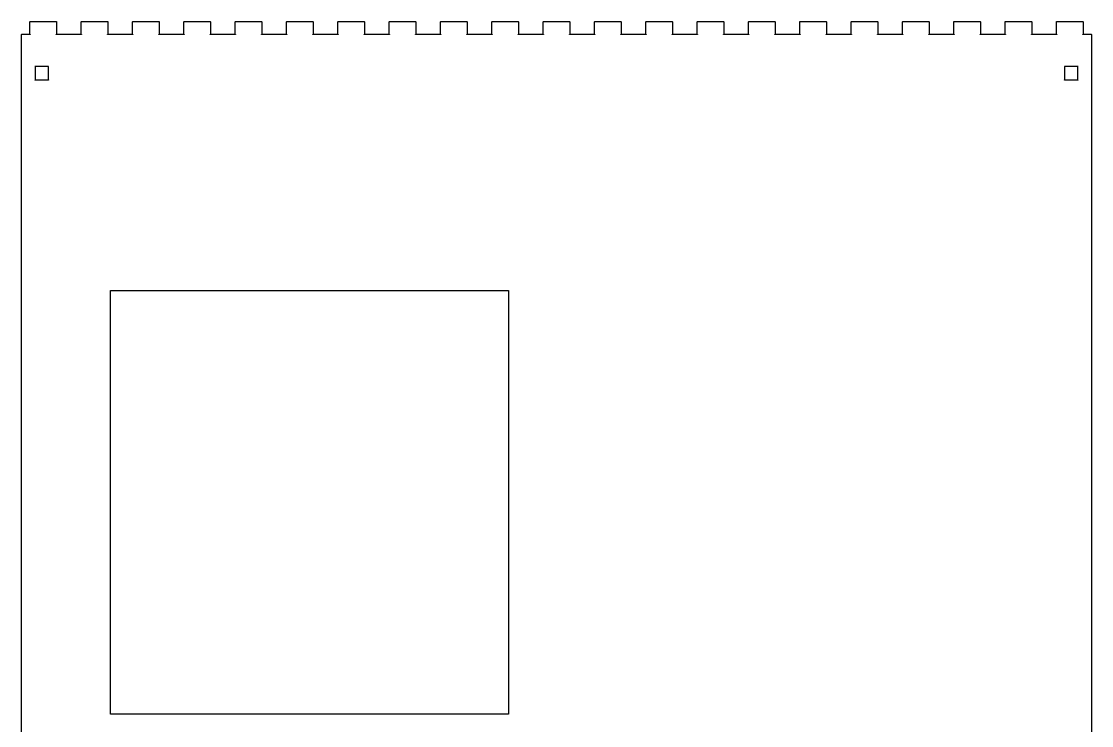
# Model space of a CAD drawing. Header units: millimetres. Extents: x -246 to 1649, y -181 to 287.
# Drawn here: x 786.1 to 1036.3, y 122.3 to 286.9 of the extents above; entities that cross this region are included whole.
import ezdxf

# ---------------------------------------------------------------- set-up
doc = ezdxf.new("R2010")
doc.units = ezdxf.units.MM
doc.header["$MEASUREMENT"] = 0
doc.layers.add('mlk v1_0', color=7, linetype='Continuous')
doc.layers.add('mlk v1_Sketch4', color=7, linetype='Continuous')

msp = doc.modelspace()

# ---------------------------------------------------------------- linework, layer by layer
at = {"layer": 'mlk v1_0'}
for p, q in [((788.098, 286.818), (788.13, 286.872)), ((788.098, 286.8), (788.098, 286.818)), ((788.098, 283.901), (788.098, 286.8)), ((788.13, 286.872), (788.183, 286.901)), ((788.183, 286.901), (788.201, 286.901)), ((788.201, 286.901), (794.202, 286.901)), ((794.202, 286.901), (794.216, 286.901)), ((794.216, 286.901), (794.272, 286.872)), ((794.272, 286.872), (794.3, 286.818)), ((794.3, 286.818), (794.3, 286.8)), ((794.3, 286.8), (794.3, 283.901)), ((800.1, 286.818), (800.128, 286.872)), ((800.1, 286.8), (800.1, 286.818)), ((800.1, 283.901), (800.1, 286.8)), ((800.128, 286.872), (800.181, 286.901)), ((800.181, 286.901), (800.199, 286.901)), ((800.199, 286.901), (806.2, 286.901)), ((806.2, 286.901), (806.217, 286.901)), ((806.217, 286.901), (806.27, 286.872)), ((806.27, 286.872), (806.298, 286.818)), ((806.298, 286.818), (806.298, 286.8)), ((806.298, 286.8), (806.298, 283.901)), ((812.102, 286.818), (812.13, 286.872)), ((812.102, 286.8), (812.102, 286.818)), ((812.102, 283.901), (812.102, 286.8)), ((812.13, 286.872), (812.183, 286.901)), ((812.183, 286.901), (812.2, 286.901)), ((812.2, 286.901), (818.201, 286.901)), ((818.201, 286.901), (818.219, 286.901)), ((818.219, 286.901), (818.272, 286.872)), ((818.272, 286.872), (818.3, 286.818)), ((818.3, 286.818), (818.3, 286.8)), ((818.3, 286.8), (818.3, 283.901)), ((824.099, 286.818), (824.128, 286.872)), ((824.099, 286.8), (824.099, 286.818)), ((824.099, 283.901), (824.099, 286.8)), ((824.128, 286.872), (824.184, 286.901)), ((824.184, 286.901), (824.202, 286.901)), ((824.202, 286.901), (830.199, 286.901)), ((830.199, 286.901), (830.217, 286.901)), ((830.217, 286.901), (830.27, 286.872)), ((830.27, 286.872), (830.301, 286.818)), ((830.301, 286.818), (830.301, 286.8)), ((830.301, 286.8), (830.301, 283.901)), ((836.101, 286.818), (836.129, 286.872)), ((836.101, 286.8), (836.101, 286.818)), ((836.101, 283.901), (836.101, 286.8)), ((836.129, 286.872), (836.182, 286.901)), ((836.182, 286.901), (836.2, 286.901)), ((836.2, 286.901), (842.201, 286.901)), ((842.201, 286.901), (842.218, 286.901)), ((842.218, 286.901), (842.271, 286.872)), ((842.271, 286.872), (842.299, 286.818)), ((842.299, 286.818), (842.299, 286.8)), ((842.299, 286.8), (842.299, 283.901)), ((848.099, 286.818), (848.127, 286.872)), ((848.099, 286.8), (848.099, 286.818)), ((848.099, 283.901), (848.099, 286.8)), ((848.127, 286.872), (848.184, 286.901)), ((848.184, 286.901), (848.201, 286.901)), ((848.201, 286.901), (854.202, 286.901)), ((854.202, 286.901), (854.216, 286.901)), ((854.216, 286.901), (854.269, 286.872)), ((854.269, 286.872), (854.301, 286.818)), ((854.301, 286.818), (854.301, 286.8)), ((854.301, 286.8), (854.301, 283.901)), ((860.1, 286.818), (860.129, 286.872)), ((860.1, 286.8), (860.1, 286.818)), ((860.1, 283.901), (860.1, 286.8)), ((860.129, 286.872), (860.182, 286.901)), ((860.182, 286.901), (860.199, 286.901)), ((860.199, 286.901), (866.2, 286.901)), ((866.2, 286.901), (866.218, 286.901)), ((866.218, 286.901), (866.271, 286.872)), ((866.271, 286.872), (866.299, 286.818)), ((866.299, 286.818), (866.299, 286.8)), ((866.299, 286.8), (866.299, 283.901)), ((872.098, 286.818), (872.13, 286.872)), ((872.098, 286.8), (872.098, 286.818)), ((872.098, 283.901), (872.098, 286.8)), ((872.13, 286.872), (872.183, 286.901)), ((872.183, 286.901), (872.201, 286.901)), ((872.201, 286.901), (878.201, 286.901)), ((878.201, 286.901), (878.216, 286.901)), ((878.216, 286.901), (878.272, 286.872)), ((878.272, 286.872), (878.3, 286.818)), ((878.3, 286.818), (878.3, 286.8)), ((878.3, 286.8), (878.3, 283.901)), ((884.1, 286.818), (884.128, 286.872)), ((884.1, 286.8), (884.1, 286.818)), ((884.1, 283.901), (884.1, 286.8)), ((884.128, 286.872), (884.181, 286.901)), ((884.181, 286.901), (884.199, 286.901)), ((884.199, 286.901), (890.199, 286.901)), ((890.199, 286.901), (890.217, 286.901)), ((890.217, 286.901), (890.27, 286.872)), ((890.27, 286.872), (890.298, 286.818)), ((890.298, 286.818), (890.298, 286.8)), ((890.298, 286.8), (890.298, 283.901)), ((896.101, 286.818), (896.13, 286.872)), ((896.101, 286.8), (896.101, 286.818)), ((896.101, 283.901), (896.101, 286.8)), ((896.13, 286.872), (896.183, 286.901)), ((896.183, 286.901), (896.2, 286.901)), ((896.2, 286.901), (902.201, 286.901)), ((902.201, 286.901), (902.215, 286.901)), ((902.215, 286.901), (902.272, 286.872)), ((902.272, 286.872), (902.3, 286.818)), ((902.3, 286.818), (902.3, 286.8)), ((902.3, 286.8), (902.3, 283.901)), ((908.099, 286.818), (908.128, 286.872)), ((908.099, 286.8), (908.099, 286.818)), ((908.099, 283.901), (908.099, 286.8)), ((908.128, 286.872), (908.184, 286.901)), ((908.184, 286.901), (908.202, 286.901)), ((908.202, 286.901), (914.199, 286.901)), ((914.199, 286.901), (914.217, 286.901)), ((914.217, 286.901), (914.269, 286.872)), ((914.269, 286.872), (914.301, 286.818)), ((914.301, 286.818), (914.301, 286.8)), ((914.301, 286.8), (914.301, 283.901)), ((920.101, 286.818), (920.129, 286.872)), ((920.101, 286.8), (920.101, 286.818)), ((920.101, 283.901), (920.101, 286.8)), ((920.129, 286.872), (920.182, 286.901)), ((920.182, 286.901), (920.2, 286.901)), ((920.2, 286.901), (926.2, 286.901)), ((926.2, 286.901), (926.218, 286.901)), ((926.218, 286.901), (926.271, 286.872)), ((926.271, 286.872), (926.299, 286.818)), ((926.299, 286.818), (926.299, 286.8)), ((926.299, 286.8), (926.299, 283.901)), ((932.099, 286.818), (932.127, 286.872)), ((932.099, 286.8), (932.099, 286.818)), ((932.099, 283.901), (932.099, 286.8)), ((932.127, 286.872), (932.184, 286.901)), ((932.184, 286.901), (932.201, 286.901)), ((932.201, 286.901), (938.198, 286.901)), ((938.198, 286.901), (938.216, 286.901)), ((938.216, 286.901), (938.269, 286.872)), ((938.269, 286.872), (938.301, 286.818)), ((938.301, 286.818), (938.301, 286.8)), ((938.301, 286.8), (938.301, 283.901)), ((944.1, 286.818), (944.129, 286.872)), ((944.1, 286.8), (944.1, 286.818)), ((944.1, 283.901), (944.1, 286.8)), ((944.129, 286.872), (944.181, 286.901)), ((944.181, 286.901), (944.199, 286.901)), ((944.199, 286.901), (950.2, 286.901)), ((950.2, 286.901), (950.218, 286.901)), ((950.218, 286.901), (950.27, 286.872)), ((950.27, 286.872), (950.302, 286.818)), ((950.302, 286.818), (950.302, 286.8)), ((950.302, 286.8), (950.302, 283.901)), ((956.102, 286.818), (956.13, 286.872)), ((956.102, 286.8), (956.102, 286.818)), ((956.102, 283.901), (956.102, 286.8)), ((956.13, 286.872), (956.183, 286.901)), ((956.183, 286.901), (956.201, 286.901)), ((956.201, 286.901), (962.201, 286.901)), ((962.201, 286.901), (962.216, 286.901)), ((962.216, 286.901), (962.272, 286.872)), ((962.272, 286.872), (962.3, 286.818)), ((962.3, 286.818), (962.3, 286.8)), ((962.3, 286.8), (962.3, 283.901)), ((968.1, 286.818), (968.128, 286.872)), ((968.1, 286.8), (968.1, 286.818)), ((968.1, 283.901), (968.1, 286.8)), ((968.128, 286.872), (968.181, 286.901)), ((968.181, 286.901), (968.199, 286.901)), ((968.199, 286.901), (974.199, 286.901)), ((974.199, 286.901), (974.217, 286.901)), ((974.217, 286.901), (974.27, 286.872)), ((974.27, 286.872), (974.302, 286.818)), ((974.302, 286.818), (974.302, 286.8)), ((974.302, 286.8), (974.302, 283.901)), ((980.098, 286.818), (980.13, 286.872)), ((980.098, 286.8), (980.098, 286.818)), ((980.098, 283.901), (980.098, 286.8)), ((980.13, 286.872), (980.182, 286.901)), ((980.182, 286.901), (980.2, 286.901)), ((980.2, 286.901), (986.201, 286.901)), ((986.201, 286.901), (986.215, 286.901)), ((986.215, 286.901), (986.271, 286.872)), ((986.271, 286.872), (986.3, 286.818)), ((986.3, 286.818), (986.3, 286.8)), ((986.3, 286.8), (986.3, 283.901)), ((992.099, 286.818), (992.131, 286.872)), ((992.099, 286.8), (992.099, 286.818)), ((992.099, 283.901), (992.099, 286.8)), ((992.131, 286.872), (992.18, 286.901)), ((992.18, 286.901), (992.202, 286.901)), ((992.202, 286.901), (998.199, 286.901)), ((998.199, 286.901), (998.217, 286.901)), ((998.217, 286.901), (998.269, 286.872)), ((998.269, 286.872), (998.301, 286.818)), ((998.301, 286.818), (998.301, 286.8)), ((998.301, 286.8), (998.301, 283.901)), ((1004.1, 286.818), (1004.13, 286.872)), ((1004.1, 286.8), (1004.1, 286.818)), ((1004.1, 283.901), (1004.1, 286.8)), ((1004.13, 286.872), (1004.18, 286.901)), ((1004.18, 286.901), (1004.2, 286.901)), ((1004.2, 286.901), (1010.2, 286.901)), ((1010.2, 286.901), (1010.22, 286.901)), ((1010.22, 286.901), (1010.27, 286.872)), ((1010.27, 286.872), (1010.3, 286.818)), ((1010.3, 286.818), (1010.3, 286.8)), ((1010.3, 286.8), (1010.3, 283.901)), ((1016.1, 286.818), (1016.13, 286.872)), ((1016.1, 286.8), (1016.1, 286.818)), ((1016.1, 283.901), (1016.1, 286.8)), ((1016.13, 286.872), (1016.18, 286.901)), ((1016.18, 286.901), (1016.2, 286.901)), ((1016.2, 286.901), (1022.2, 286.901)), ((1022.2, 286.901), (1022.22, 286.901)), ((1022.22, 286.901), (1022.27, 286.872)), ((1022.27, 286.872), (1022.3, 286.818)), ((1022.3, 286.818), (1022.3, 286.8)), ((1022.3, 286.8), (1022.3, 283.901)), ((1028.1, 286.818), (1028.13, 286.872)), ((1028.1, 286.8), (1028.1, 286.818)), ((1028.1, 283.901), (1028.1, 286.8)), ((1028.13, 286.872), (1028.18, 286.901)), ((1028.18, 286.901), (1028.2, 286.901)), ((1028.2, 286.901), (1034.2, 286.901)), ((1034.2, 286.901), (1034.22, 286.901)), ((1034.22, 286.901), (1034.27, 286.872)), ((1034.27, 286.872), (1034.3, 286.818)), ((1034.3, 286.818), (1034.3, 286.8)), ((1034.3, 286.8), (1034.3, 283.901)), ((786.102, 283.818), (786.13, 283.872)), ((786.102, 283.8), (786.102, 283.818)), ((786.102, 36.8004), (786.102, 283.8)), ((786.13, 283.872), (786.183, 283.901)), ((786.183, 283.901), (786.201, 283.901)), ((786.201, 283.901), (788.098, 283.901)), ((788.098, 283.891), (788.098, 283.901)), ((788.098, 283.901), (788.109, 283.901)), ((788.113, 283.859), (788.098, 283.891)), ((788.109, 283.901), (788.141, 283.887)), ((788.137, 283.863), (788.113, 283.859)), ((788.141, 283.887), (788.137, 283.863)), ((794.258, 283.887), (794.29, 283.901)), ((794.262, 283.863), (794.258, 283.887)), ((794.286, 283.859), (794.262, 283.863)), ((794.3, 283.891), (794.286, 283.859)), ((794.29, 283.901), (794.3, 283.901)), ((794.3, 283.901), (800.1, 283.901)), ((794.3, 283.901), (794.3, 283.891)), ((800.1, 283.891), (800.1, 283.901)), ((800.1, 283.901), (800.111, 283.901)), ((800.114, 283.859), (800.1, 283.891)), ((800.111, 283.901), (800.142, 283.887)), ((800.139, 283.863), (800.114, 283.859)), ((800.142, 283.887), (800.139, 283.863)), ((806.256, 283.887), (806.288, 283.901)), ((806.263, 283.863), (806.256, 283.887)), ((806.284, 283.859), (806.263, 283.863)), ((806.298, 283.891), (806.284, 283.859)), ((806.288, 283.901), (806.298, 283.901)), ((806.298, 283.901), (812.102, 283.901)), ((806.298, 283.901), (806.298, 283.891)), ((812.102, 283.891), (812.102, 283.901)), ((812.102, 283.901), (812.109, 283.901)), ((812.112, 283.859), (812.102, 283.891)), ((812.109, 283.901), (812.14, 283.887)), ((812.137, 283.863), (812.112, 283.859)), ((812.14, 283.887), (812.137, 283.863)), ((818.257, 283.887), (818.289, 283.901)), ((818.261, 283.863), (818.257, 283.887)), ((818.286, 283.859), (818.261, 283.863)), ((818.3, 283.891), (818.286, 283.859)), ((818.289, 283.901), (818.3, 283.901)), ((818.3, 283.901), (818.3, 283.891)), ((818.3, 283.901), (824.099, 283.901)), ((824.099, 283.901), (824.11, 283.901)), ((824.099, 283.891), (824.099, 283.901)), ((824.114, 283.859), (824.099, 283.891)), ((824.11, 283.901), (824.142, 283.887)), ((824.138, 283.863), (824.114, 283.859)), ((824.142, 283.887), (824.138, 283.863)), ((830.255, 283.887), (830.287, 283.901)), ((830.263, 283.863), (830.255, 283.887)), ((830.284, 283.859), (830.263, 283.863)), ((830.301, 283.891), (830.284, 283.859)), ((830.287, 283.901), (830.301, 283.901)), ((830.301, 283.901), (830.301, 283.891)), ((830.301, 283.901), (836.101, 283.901)), ((836.101, 283.901), (836.108, 283.901)), ((836.101, 283.891), (836.101, 283.901)), ((836.115, 283.859), (836.101, 283.891)), ((836.108, 283.901), (836.14, 283.887)), ((836.136, 283.863), (836.115, 283.859)), ((836.14, 283.887), (836.136, 283.863)), ((842.257, 283.887), (842.289, 283.901)), ((842.264, 283.863), (842.257, 283.887)), ((842.285, 283.859), (842.264, 283.863)), ((842.299, 283.891), (842.285, 283.859)), ((842.289, 283.901), (842.299, 283.901)), ((842.299, 283.901), (842.299, 283.891)), ((842.299, 283.901), (848.099, 283.901)), ((848.099, 283.901), (848.11, 283.901)), ((848.099, 283.891), (848.099, 283.901)), ((848.113, 283.859), (848.099, 283.891)), ((848.11, 283.901), (848.141, 283.887)), ((848.138, 283.863), (848.113, 283.859)), ((848.141, 283.887), (848.138, 283.863)), ((854.258, 283.887), (854.29, 283.901)), ((854.262, 283.863), (854.258, 283.887)), ((854.283, 283.859), (854.262, 283.863)), ((854.301, 283.891), (854.283, 283.859)), ((854.29, 283.901), (854.301, 283.901)), ((854.301, 283.901), (860.1, 283.901)), ((854.301, 283.901), (854.301, 283.891)), ((860.1, 283.901), (860.111, 283.901)), ((860.1, 283.891), (860.1, 283.901)), ((860.115, 283.859), (860.1, 283.891)), ((860.111, 283.901), (860.143, 283.887)), ((860.136, 283.863), (860.115, 283.859)), ((860.143, 283.887), (860.136, 283.863)), ((866.256, 283.887), (866.288, 283.901)), ((866.263, 283.863), (866.256, 283.887)), ((866.285, 283.859), (866.263, 283.863)), ((866.299, 283.891), (866.285, 283.859)), ((866.288, 283.901), (866.299, 283.901)), ((866.299, 283.901), (872.098, 283.901)), ((866.299, 283.901), (866.299, 283.891)), ((872.098, 283.891), (872.098, 283.901)), ((872.098, 283.901), (872.109, 283.901)), ((872.112, 283.859), (872.098, 283.891)), ((872.109, 283.901), (872.141, 283.887)), ((872.137, 283.863), (872.112, 283.859)), ((872.141, 283.887), (872.137, 283.863)), ((878.258, 283.887), (878.29, 283.901)), ((878.261, 283.863), (878.258, 283.887)), ((878.286, 283.859), (878.261, 283.863)), ((878.3, 283.891), (878.286, 283.859)), ((878.29, 283.901), (878.3, 283.901)), ((878.3, 283.901), (878.3, 283.891)), ((878.3, 283.901), (884.1, 283.901)), ((884.1, 283.901), (884.11, 283.901)), ((884.1, 283.891), (884.1, 283.901)), ((884.114, 283.859), (884.1, 283.891)), ((884.11, 283.901), (884.142, 283.887)), ((884.135, 283.863), (884.114, 283.859)), ((884.142, 283.887), (884.135, 283.863)), ((890.256, 283.887), (890.288, 283.901)), ((890.263, 283.863), (890.256, 283.887)), ((890.284, 283.859), (890.263, 283.863)), ((890.298, 283.891), (890.284, 283.859)), ((890.288, 283.901), (890.298, 283.901)), ((890.298, 283.901), (896.101, 283.901)), ((890.298, 283.901), (890.298, 283.891)), ((896.101, 283.901), (896.108, 283.901)), ((896.101, 283.891), (896.101, 283.901)), ((896.112, 283.859), (896.101, 283.891)), ((896.108, 283.901), (896.14, 283.887)), ((896.137, 283.863), (896.112, 283.859)), ((896.14, 283.887), (896.137, 283.863)), ((902.257, 283.887), (902.289, 283.901)), ((902.261, 283.863), (902.257, 283.887)), ((902.286, 283.859), (902.261, 283.863)), ((902.3, 283.891), (902.286, 283.859)), ((902.289, 283.901), (902.3, 283.901)), ((902.3, 283.901), (908.099, 283.901)), ((902.3, 283.901), (902.3, 283.891)), ((908.099, 283.901), (908.11, 283.901)), ((908.099, 283.891), (908.099, 283.901)), ((908.113, 283.859), (908.099, 283.891)), ((908.11, 283.901), (908.142, 283.887)), ((908.138, 283.863), (908.113, 283.859)), ((908.142, 283.887), (908.138, 283.863)), ((914.259, 283.887), (914.291, 283.901)), ((914.262, 283.863), (914.259, 283.887)), ((914.287, 283.859), (914.262, 283.863)), ((914.301, 283.891), (914.287, 283.859)), ((914.291, 283.901), (914.301, 283.901)), ((914.301, 283.901), (914.301, 283.891)), ((914.301, 283.901), (920.101, 283.901)), ((920.101, 283.901), (920.108, 283.901)), ((920.101, 283.891), (920.101, 283.901)), ((920.115, 283.859), (920.101, 283.891)), ((920.108, 283.901), (920.14, 283.887)), ((920.136, 283.863), (920.115, 283.859)), ((920.14, 283.887), (920.136, 283.863)), ((926.257, 283.887), (926.289, 283.901)), ((926.264, 283.863), (926.257, 283.887)), ((926.285, 283.859), (926.264, 283.863)), ((926.299, 283.891), (926.285, 283.859)), ((926.289, 283.901), (926.299, 283.901)), ((926.299, 283.901), (926.299, 283.891)), ((926.299, 283.901), (932.099, 283.901)), ((932.099, 283.901), (932.109, 283.901)), ((932.099, 283.891), (932.099, 283.901)), ((932.113, 283.859), (932.099, 283.891)), ((932.109, 283.901), (932.141, 283.887)), ((932.138, 283.863), (932.113, 283.859)), ((932.141, 283.887), (932.138, 283.863)), ((938.258, 283.887), (938.29, 283.901)), ((938.262, 283.863), (938.258, 283.887)), ((938.287, 283.859), (938.262, 283.863)), ((938.301, 283.891), (938.287, 283.859)), ((938.29, 283.901), (938.301, 283.901)), ((938.301, 283.901), (944.1, 283.901)), ((938.301, 283.901), (938.301, 283.891)), ((944.1, 283.891), (944.1, 283.901)), ((944.1, 283.901), (944.107, 283.901)), ((944.114, 283.859), (944.1, 283.891)), ((944.107, 283.901), (944.139, 283.887)), ((944.136, 283.863), (944.114, 283.859)), ((944.139, 283.887), (944.136, 283.863)), ((950.256, 283.887), (950.288, 283.901)), ((950.263, 283.863), (950.256, 283.887)), ((950.285, 283.859), (950.263, 283.863)), ((950.302, 283.891), (950.285, 283.859)), ((950.288, 283.901), (950.302, 283.901)), ((950.302, 283.901), (950.302, 283.891)), ((950.302, 283.901), (956.102, 283.901)), ((956.102, 283.901), (956.109, 283.901)), ((956.102, 283.891), (956.102, 283.901)), ((956.116, 283.859), (956.102, 283.891)), ((956.109, 283.901), (956.141, 283.887)), ((956.137, 283.863), (956.116, 283.859)), ((956.141, 283.887), (956.137, 283.863)), ((962.258, 283.887), (962.29, 283.901)), ((962.261, 283.863), (962.258, 283.887)), ((962.286, 283.859), (962.261, 283.863)), ((962.3, 283.891), (962.286, 283.859)), ((962.29, 283.901), (962.3, 283.901)), ((962.3, 283.901), (962.3, 283.891)), ((962.3, 283.901), (968.1, 283.901)), ((968.1, 283.891), (968.1, 283.901)), ((968.1, 283.901), (968.11, 283.901)), ((968.114, 283.859), (968.1, 283.891)), ((968.11, 283.901), (968.142, 283.887)), ((968.135, 283.863), (968.114, 283.859)), ((968.142, 283.887), (968.135, 283.863)), ((974.259, 283.887), (974.291, 283.901)), ((974.263, 283.863), (974.259, 283.887)), ((974.284, 283.859), (974.263, 283.863)), ((974.302, 283.891), (974.284, 283.859)), ((974.291, 283.901), (974.302, 283.901)), ((974.302, 283.901), (974.302, 283.891)), ((974.302, 283.901), (980.098, 283.901)), ((980.098, 283.901), (980.108, 283.901)), ((980.098, 283.891), (980.098, 283.901)), ((980.112, 283.859), (980.098, 283.891)), ((980.108, 283.901), (980.14, 283.887)), ((980.137, 283.863), (980.112, 283.859)), ((980.14, 283.887), (980.137, 283.863)), ((986.257, 283.887), (986.289, 283.901)), ((986.261, 283.863), (986.257, 283.887)), ((986.286, 283.859), (986.261, 283.863)), ((986.3, 283.891), (986.286, 283.859)), ((986.289, 283.901), (986.3, 283.901)), ((986.3, 283.901), (986.3, 283.891)), ((986.3, 283.901), (992.099, 283.901)), ((992.099, 283.901), (992.11, 283.901)), ((992.099, 283.891), (992.099, 283.901)), ((992.113, 283.859), (992.099, 283.891)), ((992.11, 283.901), (992.142, 283.887)), ((992.138, 283.863), (992.113, 283.859)), ((992.142, 283.887), (992.138, 283.863)), ((998.259, 283.887), (998.291, 283.901)), ((998.262, 283.863), (998.259, 283.887)), ((998.287, 283.859), (998.262, 283.863)), ((998.301, 283.891), (998.287, 283.859)), ((998.291, 283.901), (998.301, 283.901)), ((998.301, 283.901), (1004.1, 283.901)), ((998.301, 283.901), (998.301, 283.891)), ((1004.1, 283.891), (1004.1, 283.901)), ((1004.1, 283.901), (1004.11, 283.901)), ((1004.11, 283.859), (1004.1, 283.891)), ((1004.11, 283.901), (1004.14, 283.887)), ((1004.14, 283.863), (1004.11, 283.859)), ((1004.14, 283.887), (1004.14, 283.863)), ((1010.26, 283.887), (1010.29, 283.901)), ((1010.26, 283.863), (1010.26, 283.887)), ((1010.29, 283.859), (1010.26, 283.863)), ((1010.29, 283.901), (1010.3, 283.901)), ((1010.3, 283.891), (1010.29, 283.859)), ((1010.3, 283.901), (1010.3, 283.891)), ((1010.3, 283.901), (1016.1, 283.901)), ((1016.1, 283.891), (1016.1, 283.901)), ((1016.1, 283.901), (1016.11, 283.901)), ((1016.11, 283.859), (1016.1, 283.891)), ((1016.11, 283.901), (1016.14, 283.887)), ((1016.14, 283.863), (1016.11, 283.859)), ((1016.14, 283.887), (1016.14, 283.863)), ((1022.26, 283.887), (1022.29, 283.901)), ((1022.26, 283.863), (1022.26, 283.887)), ((1022.29, 283.859), (1022.26, 283.863)), ((1022.29, 283.901), (1022.3, 283.901)), ((1022.3, 283.891), (1022.29, 283.859)), ((1022.3, 283.901), (1028.1, 283.901)), ((1022.3, 283.901), (1022.3, 283.891)), ((1028.1, 283.901), (1028.11, 283.901)), ((1028.1, 283.891), (1028.1, 283.901)), ((1028.11, 283.859), (1028.1, 283.891)), ((1028.11, 283.901), (1028.14, 283.887)), ((1028.14, 283.863), (1028.11, 283.859)), ((1028.14, 283.887), (1028.14, 283.863)), ((1034.26, 283.887), (1034.29, 283.901)), ((1034.26, 283.863), (1034.26, 283.887)), ((1034.28, 283.859), (1034.26, 283.863)), ((1034.3, 283.891), (1034.28, 283.859)), ((1034.29, 283.901), (1034.3, 283.901)), ((1034.3, 283.901), (1034.3, 283.891)), ((1034.3, 283.901), (1036.2, 283.901)), ((1036.2, 283.901), (1036.22, 283.901)), ((1036.22, 283.901), (1036.27, 283.872)), ((1036.27, 283.872), (1036.3, 283.818)), ((1036.3, 283.818), (1036.3, 283.8)), ((1036.3, 283.8), (1036.3, 36.8004)), ((789.259, 276.365), (789.263, 276.388)), ((789.291, 276.35), (789.259, 276.365)), ((789.263, 276.388), (789.284, 276.393)), ((789.284, 276.393), (789.301, 276.362)), ((789.301, 276.35), (789.291, 276.35)), ((789.301, 276.362), (789.301, 276.35)), ((790.85, 276.35), (789.301, 276.35)), ((789.301, 276.35), (789.301, 273.25)), ((792.399, 276.35), (790.85, 276.35)), ((792.399, 276.362), (792.413, 276.393)), ((792.399, 276.35), (792.399, 276.362)), ((792.399, 273.25), (792.399, 276.35)), ((792.409, 276.35), (792.399, 276.35)), ((792.441, 276.365), (792.409, 276.35)), ((792.413, 276.393), (792.438, 276.388)), ((792.438, 276.388), (792.441, 276.365)), ((1029.96, 276.388), (1029.98, 276.393)), ((1029.96, 276.365), (1029.96, 276.388)), ((1029.99, 276.35), (1029.96, 276.365)), ((1029.98, 276.393), (1030, 276.362)), ((1030, 276.35), (1029.99, 276.35)), ((1030, 276.362), (1030, 276.35)), ((1031.55, 276.35), (1030, 276.35)), ((1030, 276.35), (1030, 273.25)), ((1033.1, 276.35), (1031.55, 276.35)), ((1033.1, 276.362), (1033.11, 276.393)), ((1033.1, 276.35), (1033.1, 276.362)), ((1033.1, 273.25), (1033.1, 276.35)), ((1033.11, 276.35), (1033.1, 276.35)), ((1033.11, 276.393), (1033.14, 276.388)), ((1033.14, 276.365), (1033.11, 276.35)), ((1033.14, 276.388), (1033.14, 276.365)), ((789.259, 273.236), (789.291, 273.25)), ((789.263, 273.213), (789.259, 273.236)), ((789.284, 273.208), (789.263, 273.213)), ((789.301, 273.24), (789.284, 273.208)), ((789.291, 273.25), (789.301, 273.25)), ((789.301, 273.25), (792.399, 273.25)), ((789.301, 273.25), (789.301, 273.24)), ((792.399, 273.25), (792.409, 273.25)), ((792.399, 273.24), (792.399, 273.25)), ((792.413, 273.208), (792.399, 273.24)), ((792.409, 273.25), (792.441, 273.236)), ((792.438, 273.213), (792.413, 273.208)), ((792.441, 273.236), (792.438, 273.213)), ((1029.96, 273.236), (1029.99, 273.25)), ((1029.96, 273.213), (1029.96, 273.236)), ((1029.98, 273.208), (1029.96, 273.213)), ((1030, 273.24), (1029.98, 273.208)), ((1029.99, 273.25), (1030, 273.25)), ((1030, 273.25), (1030, 273.24)), ((1030, 273.25), (1033.1, 273.25)), ((1033.1, 273.24), (1033.1, 273.25)), ((1033.1, 273.25), (1033.11, 273.25)), ((1033.11, 273.208), (1033.1, 273.24)), ((1033.11, 273.25), (1033.14, 273.236)), ((1033.14, 273.213), (1033.11, 273.208)), ((1033.14, 273.236), (1033.14, 273.213))]:
    msp.add_line(p, q, dxfattribs=at)
at = {"layer": 'mlk v1_Sketch4'}
for p, q in [((806.9612, 224.0082), (900, 224.0082)), ((806.9612, 125), (806.9612, 224.0082)), ((900, 224.0082), (900, 125)), ((900, 125), (806.9612, 125))]:
    msp.add_line(p, q, dxfattribs=at)

doc.saveas('drawing.dxf')
